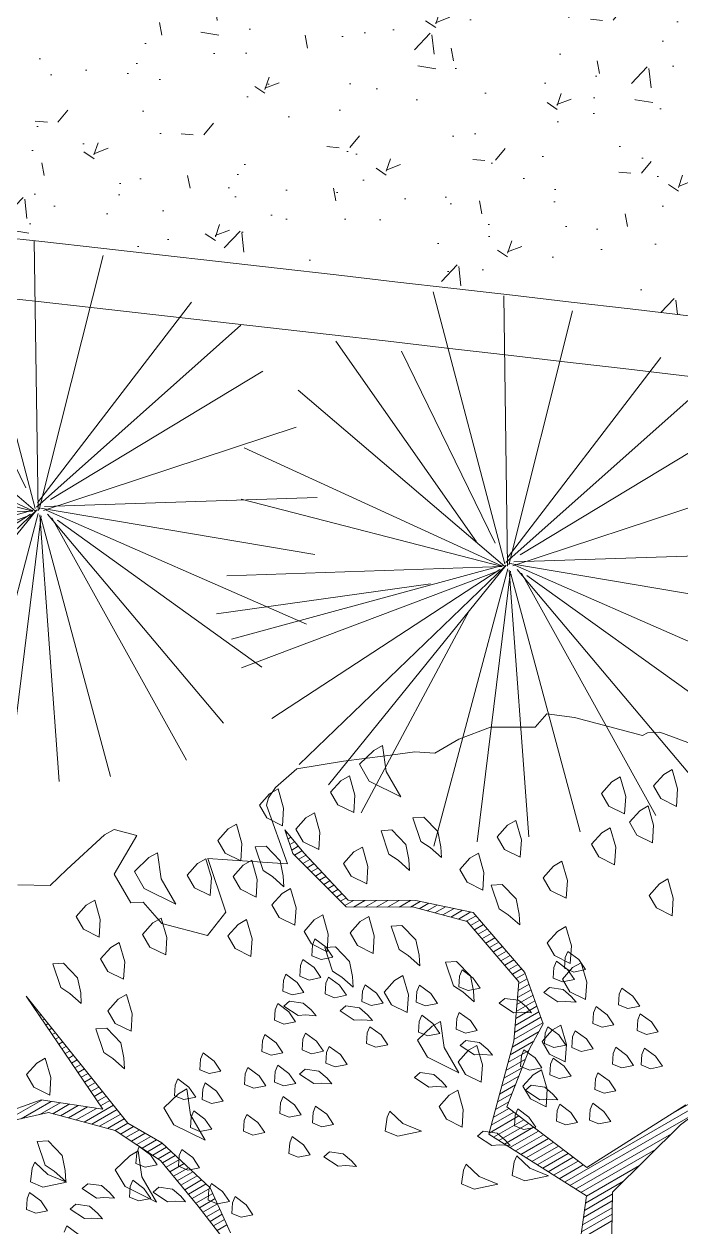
# Model space of a CAD drawing. Header units: metres. Extents: x 12093 to 20303, y 514 to 1412.
# Drawn here: x 19676.788 to 19678.429, y 705.857 to 708.863 of the extents above; entities that cross this region are included whole.
import ezdxf

# ---------------------------------------------------------------- set-up
doc = ezdxf.new("R2010")
doc.units = ezdxf.units.M
doc.layers.get('0').update_dxf_attribs({"lineweight": 13})
for name, color, linetype, lineweight in [('AMBI-GRASS', 104, 'Continuous', 20), ('ARBOLES', 52, 'Continuous', 13), ('grass', 64, 'Continuous', 13), ('MANZANAS-ORIGINALES', 147, 'Continuous', 9)]:
    doc.layers.add(name, color=color, linetype=linetype, lineweight=lineweight)
pattern_1 = [(50, (0, 0), (0.364369338, -0.031878171), [0.0381, -0.4191]), (355, (0, 0), (-0.070485652, 0.382113286), [0.03048, -0.33528]), (100.451, (0.03036, -0.00266), (0.2938850033, 0.3502333756), [0.03238, -0.35618]), (46.1842, (0, 0.1016), (0.542158082, -0.084084656), [0.05715, -0.62865]), (96.6356, (0.0452, 0.0946), (0.474808469, 0.494851112), [0.04857, -0.53427]), (351.184, (0, 0.1016), (0.474809212, 0.494850236), [0.04572, -0.50292]), (21, (0.0508, 0.0762), (0.3032297597, -0.204531037), [0.0381, -0.4191]), (326, (0.0508, 0.0762), (0.123604057, 0.368375932), [0.03048, -0.33528]), (71.4514, (0.07607, 0.05916), (0.4268329815, 0.1638457154), [0.03238, -0.35618]), (37.5, (0, 0), (0.0061772065, 0.16911007775), [0, -0.331216, 0, -0.34036, 0, -0.33655]), (7.5, (0, 0), (0.133639325, 0.2003611496), [0, -0.194056, 0, -0.323596, 0, -0.12827]), (327.5, (-0.11328, 0), (0.2711811903, -0.011457488), [0, -0.127, 0, -0.39624, 0, -0.52578]), (317.5, (-0.16408, 0), (0.2962583628, 0.050852982), [0, -0.1651, 0, -0.263144, 0, -0.37338])]

# ---------------------------------------------------------------- blocks, each defined once
blk = doc.blocks.new('ghgfghgh')
at = {"layer": 'ARBOLES', "lineweight": 20}
for p, q in [((20001.1866, 665.105), (20001.2163, 665.0689)), ((20001.1992, 665.0679), (20001.1866, 665.105)), ((20001.1885, 665.0994), (20001.1904, 665.1004)), ((20001.1915, 665.0906), (20001.1962, 665.0934)), ((20001.1944, 665.0819), (20001.202, 665.0863)), ((20001.1974, 665.0732), (20001.2078, 665.0792)), ((20001.2834, 664.9835), (20001.1992, 665.0679)), ((20001.2018, 665.0653), (20001.2136, 665.0722)), ((20001.2084, 665.0587), (20001.2197, 665.0652)), ((20001.2163, 665.0689), (20001.2862, 664.994)), ((20001.215, 665.0521), (20001.226, 665.0585)), ((20001.2216, 665.0454), (20001.2324, 665.0517)), ((20001.2282, 665.0388), (20001.2387, 665.0449)), ((20001.2348, 665.0322), (20001.245, 665.0381)), ((20001.2414, 665.0256), (20001.2513, 665.0314)), ((20001.248, 665.019), (20001.2576, 665.0246)), ((20001.2546, 665.0124), (20001.264, 665.0178)), ((20001.2612, 665.0058), (20001.2703, 665.011)), ((20001.2677, 664.9991), (20001.2766, 665.0043)), ((20001.2743, 664.9925), (20001.2829, 664.9975)), ((20001.2809, 664.9859), (20001.2949, 664.9939)), ((20001.2862, 664.994), (20001.3928, 664.9935)), ((20001.2947, 664.9834), (20001.3128, 664.9939)), ((20001.3126, 664.9834), (20001.3307, 664.9938)), ((20001.3306, 664.9833), (20001.3486, 664.9937)), ((20001.3485, 664.9832), (20001.3665, 664.9936)), ((20001.3664, 664.9831), (20001.3844, 664.9935)), ((20001.3843, 664.983), (20001.3999, 664.992)), ((20001.3928, 664.9935), (20001.4834, 664.9749)), ((20001.3984, 664.9808), (20001.4132, 664.9893)), ((20001.39, 664.983), (20001.2834, 664.9835)), ((20001.4739, 664.9605), (20001.39, 664.983)), ((20001.4108, 664.9775), (20001.4265, 664.9866)), ((20001.4231, 664.9742), (20001.4398, 664.9838)), ((20001.4354, 664.9709), (20001.4531, 664.9811)), ((20001.4478, 664.9675), (20001.4665, 664.9783)), ((20001.4601, 664.9642), (20001.4798, 664.9756)), ((20001.4724, 664.9609), (20001.4877, 664.9698)), ((20001.4834, 664.9749), (20001.5648, 664.88)), ((20001.5553, 664.8657), (20001.4739, 664.9605)), ((20001.4792, 664.9544), (20001.4937, 664.9628)), ((20001.4852, 664.9474), (20001.4997, 664.9558)), ((20001.4911, 664.9405), (20001.5057, 664.9489)), ((20001.4971, 664.9335), (20001.5117, 664.9419)), ((20001.5031, 664.9265), (20001.5176, 664.9349)), ((20001.5091, 664.9196), (20001.5236, 664.9279)), ((20001.5151, 664.9126), (20001.5296, 664.921)), ((20001.521, 664.9056), (20001.5356, 664.914)), ((20001.527, 664.8986), (20001.5416, 664.907)), ((20001.533, 664.8917), (20001.5475, 664.9001)), ((20001.539, 664.8847), (20001.5535, 664.8931)), ((20001.545, 664.8777), (20001.5595, 664.8861)), ((20001.5509, 664.8707), (20001.5651, 664.8789)), ((20001.5648, 664.88), (20001.5937, 664.7992)), ((20001.5471, 664.7723), (20001.5553, 664.8657)), ((20001.5541, 664.8517), (20001.5713, 664.8617)), ((20001.555, 664.8627), (20001.5682, 664.8703)), ((20000.7793, 664.8432), (20000.9392, 664.6429)), ((20000.9001, 664.6647), (20000.7793, 664.8432)), ((20000.7797, 664.8425), (20000.7798, 664.8425)), ((20001.5522, 664.8297), (20001.5775, 664.8444)), ((20001.5531, 664.8407), (20001.5744, 664.853)), ((20000.7848, 664.835), (20000.7855, 664.8354)), ((20000.7899, 664.8275), (20000.7912, 664.8283)), ((20000.795, 664.82), (20000.7969, 664.8211)), ((20001.5493, 664.7968), (20001.5868, 664.8185)), ((20001.5502, 664.8078), (20001.5837, 664.8271)), ((20001.5512, 664.8188), (20001.5806, 664.8357)), ((20000.8, 664.8125), (20000.8026, 664.814)), ((20000.8051, 664.805), (20000.8083, 664.8068)), ((20000.8102, 664.7975), (20000.814, 664.7997)), ((20001.5474, 664.7749), (20001.593, 664.8012)), ((20001.5483, 664.7858), (20001.5899, 664.8098)), ((20001.5937, 664.7992), (20001.572, 664.76)), ((20000.8152, 664.79), (20000.8197, 664.7926)), ((20000.8203, 664.7825), (20000.8254, 664.7854)), ((20001.5446, 664.7628), (20001.5871, 664.7874)), ((20000.8254, 664.775), (20000.8311, 664.7783)), ((20000.8305, 664.7675), (20000.8368, 664.7712)), ((20000.8355, 664.76), (20000.8425, 664.764)), ((20001.5078, 664.6255), (20001.5471, 664.7723)), ((20001.5413, 664.7505), (20001.5786, 664.7721)), ((20000.8406, 664.7525), (20000.8482, 664.7569)), ((20000.8457, 664.745), (20000.8539, 664.7498)), ((20000.8507, 664.7375), (20000.8596, 664.7426)), ((20001.5347, 664.7258), (20001.5656, 664.7437)), ((20001.572, 664.76), (20001.5362, 664.6685)), ((20001.538, 664.7382), (20001.5708, 664.7571)), ((20001.7987, 664.6593), (20001.9515, 664.7476)), ((20001.9577, 664.7522), (20001.8096, 664.6401)), ((20000.8558, 664.73), (20000.8653, 664.7355)), ((20000.8609, 664.7225), (20000.871, 664.7284)), ((20001.5314, 664.7135), (20001.5603, 664.7302)), ((20000.866, 664.7151), (20000.8767, 664.7212)), ((20000.871, 664.7076), (20000.8824, 664.7141)), ((20000.8761, 664.7001), (20000.8881, 664.707)), ((20001.5248, 664.6888), (20001.5498, 664.7033)), ((20001.5281, 664.7012), (20001.555, 664.7167)), ((20001.6271, 664.5499), (20001.8935, 664.7037)), ((20000.8812, 664.6926), (20000.8938, 664.6998)), ((20000.8863, 664.6851), (20000.8995, 664.6927)), ((20000.8913, 664.6776), (20000.9052, 664.6856)), ((20001.5215, 664.6765), (20001.5445, 664.6898)), ((20000.685, 664.638), (20000.8029, 664.6795)), ((20000.7415, 664.6432), (20000.804, 664.6793)), ((20000.771, 664.6498), (20000.8183, 664.6771)), ((20000.8005, 664.6564), (20000.8326, 664.6749)), ((20000.8029, 664.6795), (20000.9001, 664.6647)), ((20000.8209, 664.6578), (20000.8469, 664.6728)), ((20000.8333, 664.6545), (20000.8612, 664.6706)), ((20000.8456, 664.6512), (20000.8755, 664.6684)), ((20000.8579, 664.6479), (20000.8898, 664.6662)), ((20000.8703, 664.6446), (20000.9166, 664.6713)), ((20000.8964, 664.6701), (20000.9109, 664.6784)), ((20001.5149, 664.6518), (20001.5394, 664.666)), ((20001.5182, 664.6642), (20001.5393, 664.6764)), ((20001.5362, 664.6685), (20001.6623, 664.5728)), ((20001.6623, 664.5728), (20001.818, 664.6716)), ((20000.8144, 664.6595), (20000.6888, 664.6314)), ((20000.9193, 664.6314), (20000.8144, 664.6595)), ((20000.8826, 664.6413), (20000.9223, 664.6642)), ((20000.8949, 664.6379), (20000.928, 664.657)), ((20000.9073, 664.6346), (20000.9337, 664.6499)), ((20001.5083, 664.6272), (20001.555, 664.6542)), ((20001.5116, 664.6395), (20001.5472, 664.6601)), ((20001.5152, 664.6208), (20001.5628, 664.6483)), ((20001.6357, 664.5444), (20001.8355, 664.6597)), ((20000.9909, 664.5841), (20000.9193, 664.6314)), ((20000.9195, 664.6313), (20000.9394, 664.6428)), ((20000.9279, 664.6257), (20000.9484, 664.6376)), ((20000.9363, 664.6202), (20000.9574, 664.6323)), ((20000.9392, 664.6429), (20000.9927, 664.6118)), ((20001.5238, 664.6153), (20001.5706, 664.6423)), ((20001.5324, 664.6099), (20001.5784, 664.6364)), ((20001.541, 664.6044), (20001.5862, 664.6305)), ((20001.8096, 664.6401), (20001.7025, 664.534)), ((20000.9448, 664.6146), (20000.9664, 664.6271)), ((20000.9532, 664.609), (20000.9754, 664.6218)), ((20000.9616, 664.6035), (20000.9844, 664.6166)), ((20000.97, 664.5979), (20000.9932, 664.6113)), ((20000.9927, 664.6118), (20001.0692, 664.5407)), ((20001.6616, 664.5281), (20001.5078, 664.6255)), ((20001.5497, 664.599), (20001.594, 664.6246)), ((20001.5583, 664.5935), (20001.6018, 664.6187)), ((20001.5669, 664.588), (20001.6097, 664.6127)), ((20001.6444, 664.539), (20001.7956, 664.6263)), ((20000.9784, 664.5923), (20001.0001, 664.6048)), ((20000.9869, 664.5868), (20001.007, 664.5984)), ((20000.9939, 664.5804), (20001.0139, 664.592)), ((20001.5755, 664.5826), (20001.6175, 664.6068)), ((20001.5841, 664.5771), (20001.6253, 664.6009)), ((20001.5927, 664.5717), (20001.6331, 664.595)), ((20001.653, 664.5335), (20001.7704, 664.6013)), ((20001.0502, 664.512), (20000.9909, 664.5841)), ((20000.9997, 664.5734), (20001.0209, 664.5856)), ((20001.0056, 664.5663), (20001.0278, 664.5791)), ((20001.0114, 664.5592), (20001.0347, 664.5727)), ((20001.6013, 664.5662), (20001.6409, 664.5891)), ((20001.6099, 664.5608), (20001.6487, 664.5832)), ((20001.6185, 664.5553), (20001.6565, 664.5772)), ((20001.6615, 664.528), (20001.7452, 664.5764)), ((20001.0172, 664.5522), (20001.0416, 664.5663)), ((20001.023, 664.5451), (20001.0485, 664.5598)), ((20001.0288, 664.538), (20001.0555, 664.5534)), ((20001.0347, 664.531), (20001.0624, 664.547)), ((20001.0405, 664.5239), (20001.0692, 664.5405)), ((20001.0692, 664.5407), (20001.1009, 664.4703)), ((20001.66, 664.5167), (20001.7201, 664.5514)), ((20001.7025, 664.534), (20001.7002, 664.3997)), ((20001.0463, 664.5168), (20001.073, 664.5322)), ((20001.052, 664.5097), (20001.0767, 664.524)), ((20001.0576, 664.5025), (20001.0804, 664.5157)), ((20001.6496, 664.4414), (20001.6616, 664.5281)), ((20001.6568, 664.494), (20001.7022, 664.5203)), ((20001.6584, 664.5054), (20001.7024, 664.5308)), ((20001.1546, 664.3773), (20001.0502, 664.512)), ((20001.0632, 664.4953), (20001.0842, 664.5074)), ((20001.0688, 664.4881), (20001.0879, 664.4992)), ((20001.6537, 664.4714), (20001.7019, 664.4992)), ((20001.6553, 664.4827), (20001.7021, 664.5097)), ((20001.0743, 664.4809), (20001.0916, 664.4909)), ((20001.0799, 664.4737), (20001.0954, 664.4826)), ((20001.6521, 664.4601), (20001.7017, 664.4887))]:
    blk.add_line(p, q, dxfattribs=at)
at = {"layer": 'grass'}
for p, q in [((20001.581, 665.2669), (20001.5993, 665.2876)), ((20001.5993, 665.2876), (20001.6427, 665.2823)), ((20001.6427, 665.2823), (20001.75, 665.2535)), ((20001.4608, 665.2479), (20001.5105, 665.2666)), ((20001.5105, 665.2666), (20001.581, 665.2669)), ((20001.75, 665.2535), (20001.7576, 665.2579)), ((20001.7576, 665.2579), (20001.7771, 665.2591)), ((20001.7771, 665.2591), (20001.8411, 665.2355)), ((20001.3403, 665.238), (20001.327, 665.2303)), ((20001.3462, 665.1971), (20001.3403, 665.238)), ((20001.423, 665.2261), (20001.4608, 665.2479)), ((20001.2789, 665.2135), (20001.345, 665.2214)), ((20001.327, 665.2303), (20001.3043, 665.2083)), ((20001.345, 665.2214), (20001.3915, 665.2281)), ((20001.3915, 665.2281), (20001.423, 665.2261)), ((20001.1718, 665.1719), (20001.2053, 665.2013)), ((20001.2053, 665.2013), (20001.2789, 665.2135)), ((20001.3043, 665.2083), (20001.3196, 665.1817)), ((20001.3692, 665.1572), (20001.3462, 665.1971)), ((20001.7966, 665.2), (20001.7833, 665.1924)), ((20001.8053, 665.1696), (20001.7966, 665.2)), ((20001.2749, 665.1825), (20001.2587, 665.1643)), ((20001.2882, 665.1902), (20001.2749, 665.1825)), ((20001.2969, 665.1597), (20001.2882, 665.1902)), ((20001.3196, 665.1817), (20001.3692, 665.1572)), ((20001.7015, 665.1806), (20001.6854, 665.1624)), ((20001.7148, 665.1883), (20001.7015, 665.1806)), ((20001.7235, 665.1578), (20001.7148, 665.1883)), ((20001.7833, 665.1924), (20001.7672, 665.1742)), ((20001.1626, 665.162), (20001.1465, 665.1438)), ((20001.1611, 665.1556), (20001.1718, 665.1719)), ((20001.1759, 665.1697), (20001.1626, 665.162)), ((20001.1846, 665.1392), (20001.1759, 665.1697)), ((20001.2587, 665.1643), (20001.2703, 665.1444)), ((20001.2951, 665.1321), (20001.2969, 665.1597)), ((20001.6854, 665.1624), (20001.6969, 665.1425)), ((20001.7672, 665.1742), (20001.7787, 665.1543)), ((20001.8036, 665.142), (20001.8053, 665.1696)), ((20001.1465, 665.1438), (20001.158, 665.1239)), ((20001.1579, 665.1437), (20001.1611, 665.1556)), ((20001.1908, 665.0517), (20001.1579, 665.1437)), ((20001.1828, 665.1116), (20001.1846, 665.1392)), ((20001.2703, 665.1444), (20001.2951, 665.1321)), ((20001.6969, 665.1425), (20001.7217, 665.1302)), ((20001.7217, 665.1302), (20001.7235, 665.1578)), ((20001.7588, 665.1427), (20001.7455, 665.1351)), ((20001.7675, 665.1123), (20001.7588, 665.1427)), ((20001.7787, 665.1543), (20001.8036, 665.142)), ((20001.158, 665.1239), (20001.1828, 665.1116)), ((20001.2199, 665.1242), (20001.2038, 665.106)), ((20001.2332, 665.1318), (20001.2199, 665.1242)), ((20001.2419, 665.1014), (20001.2332, 665.1318)), ((20001.3884, 665.124), (20001.4056, 665.125)), ((20001.401, 665.0869), (20001.3884, 665.124)), ((20001.4056, 665.125), (20001.4276, 665.1022)), ((20001.7455, 665.1351), (20001.7294, 665.1169)), ((20000.9024, 665.097), (20000.9175, 665.1057)), ((20000.9175, 665.1057), (20000.9533, 665.0962)), ((20001.0971, 665.1065), (20001.081, 665.0883)), ((20001.1104, 665.1141), (20001.0971, 665.1065)), ((20001.1191, 665.0837), (20001.1104, 665.1141)), ((20001.2038, 665.106), (20001.2153, 665.086)), ((20001.2401, 665.0738), (20001.2419, 665.1014)), ((20001.3381, 665.1037), (20001.3552, 665.1048)), ((20001.3506, 665.0666), (20001.3381, 665.1037)), ((20001.3552, 665.1048), (20001.3772, 665.082)), ((20001.4276, 665.1022), (20001.4324, 665.0784)), ((20001.5371, 665.1122), (20001.5209, 665.0941)), ((20001.5503, 665.1199), (20001.5371, 665.1122)), ((20001.5591, 665.0895), (20001.5503, 665.1199)), ((20001.699, 665.1082), (20001.6857, 665.1005)), ((20001.7077, 665.0778), (20001.699, 665.1082)), ((20001.7294, 665.1169), (20001.7409, 665.0969)), ((20001.7657, 665.0847), (20001.7675, 665.1123)), ((20000.843, 665.0426), (20000.9024, 665.097)), ((20000.9533, 665.0962), (20000.9178, 665.0353)), ((20001.081, 665.0883), (20001.0925, 665.0684)), ((20001.1173, 665.0561), (20001.1191, 665.0837)), ((20001.2153, 665.086), (20001.2401, 665.0738)), ((20001.4153, 665.0774), (20001.401, 665.0869)), ((20001.5209, 665.0941), (20001.5325, 665.0741)), ((20001.5573, 665.0618), (20001.5591, 665.0895)), ((20001.6857, 665.1005), (20001.6696, 665.0823)), ((20001.6696, 665.0823), (20001.6811, 665.0624)), ((20001.7409, 665.0969), (20001.7657, 665.0847)), ((20000.9859, 665.0688), (20000.9726, 665.0612)), ((20000.9918, 665.0279), (20000.9859, 665.0688)), ((20001.0925, 665.0684), (20001.1173, 665.0561)), ((20001.1401, 665.0781), (20001.1572, 665.0791)), ((20001.1526, 665.041), (20001.1401, 665.0781)), ((20001.1572, 665.0791), (20001.1792, 665.0564)), ((20001.2954, 665.0702), (20001.2792, 665.052)), ((20001.3087, 665.0779), (20001.2954, 665.0702)), ((20001.3174, 665.0475), (20001.3087, 665.0779)), ((20001.3649, 665.0572), (20001.3506, 665.0666)), ((20001.3772, 665.082), (20001.3821, 665.0582)), ((20001.4335, 665.0613), (20001.4153, 665.0774)), ((20001.4324, 665.0784), (20001.4335, 665.0613)), ((20001.4915, 665.0682), (20001.4782, 665.0605)), ((20001.5002, 665.0378), (20001.4915, 665.0682)), ((20001.5325, 665.0741), (20001.5573, 665.0618)), ((20001.7059, 665.0501), (20001.7077, 665.0778)), ((20000.9726, 665.0612), (20000.9498, 665.0392)), ((20001.0488, 665.052), (20001.0327, 665.0338)), ((20001.0621, 665.0596), (20001.0488, 665.052)), ((20001.0708, 665.0292), (20001.0621, 665.0596)), ((20001.0651, 665.0598), (20001.0965, 665.0578)), ((20001.0936, 664.9754), (20001.0651, 665.0598)), ((20001.0965, 665.0578), (20001.1908, 665.0517)), ((20001.1212, 665.0494), (20001.1051, 665.0313)), ((20001.1345, 665.0571), (20001.1212, 665.0494)), ((20001.1432, 665.0267), (20001.1345, 665.0571)), ((20001.1792, 665.0564), (20001.1841, 665.0326)), ((20001.2792, 665.052), (20001.2908, 665.0321)), ((20001.3156, 665.0198), (20001.3174, 665.0475)), ((20001.3831, 665.0411), (20001.3649, 665.0572)), ((20001.3821, 665.0582), (20001.3831, 665.0411)), ((20001.4782, 665.0605), (20001.4621, 665.0424)), ((20001.6097, 665.0478), (20001.5936, 665.0296)), ((20001.623, 665.0555), (20001.6097, 665.0478)), ((20001.6317, 665.025), (20001.623, 665.0555)), ((20001.6811, 665.0624), (20001.7059, 665.0501)), ((20000.8171, 665.0175), (20000.843, 665.0426)), ((20000.9178, 665.0353), (20000.944, 664.9899)), ((20000.9178, 665.0353), (20000.9178, 665.0353)), ((20000.9498, 665.0392), (20000.9652, 665.0126)), ((20001.0148, 664.988), (20000.9918, 665.0279)), ((20001.0327, 665.0338), (20001.0442, 665.0139)), ((20001.069, 665.0016), (20001.0708, 665.0292)), ((20001.1051, 665.0313), (20001.1166, 665.0113)), ((20001.1414, 664.9991), (20001.1432, 665.0267)), ((20001.167, 665.0315), (20001.1526, 665.041)), ((20001.1851, 665.0154), (20001.167, 665.0315)), ((20001.1841, 665.0326), (20001.1851, 665.0154)), ((20001.2908, 665.0321), (20001.3156, 665.0198)), ((20001.4621, 665.0424), (20001.4736, 665.0224)), ((20001.4985, 665.0102), (20001.5002, 665.0378)), ((20001.5936, 665.0296), (20001.6051, 665.0097)), ((20001.7898, 665.0276), (20001.7765, 665.02)), ((20001.7985, 664.9972), (20001.7898, 665.0276)), ((20000.7662, 665.0184), (20000.8171, 665.0175)), ((20000.9652, 665.0126), (20001.0148, 664.988)), ((20001.0442, 665.0139), (20001.069, 665.0016)), ((20001.1166, 665.0113), (20001.1414, 664.9991)), ((20001.1956, 665.0126), (20001.1823, 665.0049)), ((20001.2043, 664.9822), (20001.1956, 665.0126)), ((20001.4736, 665.0224), (20001.4985, 665.0102)), ((20001.5118, 665.0178), (20001.5289, 665.0189)), ((20001.5243, 664.9808), (20001.5118, 665.0178)), ((20001.5289, 665.0189), (20001.5509, 664.9961)), ((20001.6051, 665.0097), (20001.6299, 664.9974)), ((20001.6299, 664.9974), (20001.6317, 665.025)), ((20001.7765, 665.02), (20001.7604, 665.0018)), ((20000.8872, 664.9941), (20000.8739, 664.9864)), ((20000.8959, 664.9637), (20000.8872, 664.9941)), ((20000.944, 664.9899), (20000.9635, 664.9911)), ((20000.9635, 664.9911), (20000.9929, 664.9576)), ((20001.1823, 665.0049), (20001.1662, 664.9868)), ((20001.5509, 664.9961), (20001.5558, 664.9723)), ((20001.7604, 665.0018), (20001.7719, 664.9819)), ((20001.7967, 664.9696), (20001.7985, 664.9972)), ((20000.8739, 664.9864), (20000.8578, 664.9683)), ((20001.0645, 664.9385), (20001.0936, 664.9754)), ((20001.1662, 664.9868), (20001.1777, 664.9668)), ((20001.2025, 664.9546), (20001.2043, 664.9822)), ((20001.2463, 664.971), (20001.233, 664.9633)), ((20001.255, 664.9405), (20001.2463, 664.971)), ((20001.5386, 664.9713), (20001.5243, 664.9808)), ((20001.5568, 664.9552), (20001.5386, 664.9713)), ((20001.5558, 664.9723), (20001.5568, 664.9552)), ((20001.7719, 664.9819), (20001.7967, 664.9696)), ((20000.8578, 664.9683), (20000.8693, 664.9483)), ((20000.8941, 664.9361), (20000.8959, 664.9637)), ((20000.9787, 664.9583), (20000.9626, 664.9402)), ((20000.992, 664.966), (20000.9787, 664.9583)), ((20001.0007, 664.9356), (20000.992, 664.966)), ((20000.9929, 664.9576), (20001.0645, 664.9385)), ((20001.113, 664.9561), (20001.0969, 664.9379)), ((20001.1263, 664.9638), (20001.113, 664.9561)), ((20001.135, 664.9333), (20001.1263, 664.9638)), ((20001.1777, 664.9668), (20001.2025, 664.9546)), ((20001.233, 664.9633), (20001.2169, 664.9451)), ((20001.3054, 664.9607), (20001.2893, 664.9426)), ((20001.3187, 664.9684), (20001.3054, 664.9607)), ((20001.3274, 664.938), (20001.3187, 664.9684)), ((20001.354, 664.9533), (20001.3711, 664.9544)), ((20001.3665, 664.9163), (20001.354, 664.9533)), ((20001.3711, 664.9544), (20001.3931, 664.9316)), ((20001.6292, 664.9527), (20001.6159, 664.945)), ((20001.6379, 664.9222), (20001.6292, 664.9527)), ((20000.8693, 664.9483), (20000.8941, 664.9361)), ((20000.9626, 664.9402), (20000.9741, 664.9202)), ((20000.999, 664.908), (20001.0007, 664.9356)), ((20001.0969, 664.9379), (20001.1084, 664.918)), ((20001.1332, 664.9057), (20001.135, 664.9333)), ((20001.2169, 664.9451), (20001.2284, 664.9252)), ((20001.234, 664.9332), (20001.23, 664.9234)), ((20001.2516, 664.9203), (20001.234, 664.9332)), ((20001.2532, 664.9129), (20001.255, 664.9405)), ((20001.2893, 664.9426), (20001.3008, 664.9226)), ((20001.3256, 664.9104), (20001.3274, 664.938)), ((20001.3931, 664.9316), (20001.398, 664.9078)), ((20001.6159, 664.945), (20001.5998, 664.9268)), ((20000.9123, 664.9199), (20000.8961, 664.9018)), ((20000.9255, 664.9276), (20000.9123, 664.9199)), ((20000.9343, 664.8972), (20000.9255, 664.9276)), ((20000.9741, 664.9202), (20000.999, 664.908)), ((20001.1084, 664.918), (20001.1332, 664.9057)), ((20001.2284, 664.9252), (20001.2532, 664.9129)), ((20001.23, 664.9234), (20001.2289, 664.9067)), ((20001.2494, 664.9195), (20001.2665, 664.9206)), ((20001.2619, 664.8825), (20001.2494, 664.9195)), ((20001.2623, 664.9045), (20001.2516, 664.9203)), ((20001.2665, 664.9206), (20001.2885, 664.8978)), ((20001.3008, 664.9226), (20001.3256, 664.9104)), ((20001.3808, 664.9068), (20001.3665, 664.9163)), ((20001.5998, 664.9268), (20001.6113, 664.9069)), ((20001.6321, 664.9135), (20001.6281, 664.9037)), ((20001.6497, 664.9006), (20001.6321, 664.9135)), ((20001.6361, 664.8946), (20001.6379, 664.9222)), ((20000.8209, 664.8938), (20000.8381, 664.8949)), ((20000.8335, 664.8567), (20000.8209, 664.8938)), ((20000.8381, 664.8949), (20000.8601, 664.8721)), ((20000.8961, 664.9018), (20000.9077, 664.8818)), ((20000.9325, 664.8696), (20000.9343, 664.8972)), ((20001.2151, 664.9009), (20001.2111, 664.8911)), ((20001.2327, 664.888), (20001.2151, 664.9009)), ((20001.2289, 664.9067), (20001.2436, 664.9007)), ((20001.2436, 664.9007), (20001.2623, 664.9045)), ((20001.2885, 664.8978), (20001.2934, 664.874)), ((20001.399, 664.8907), (20001.3808, 664.9068)), ((20001.398, 664.9078), (20001.399, 664.8907)), ((20001.4399, 664.8966), (20001.4571, 664.8976)), ((20001.4525, 664.8595), (20001.4399, 664.8966)), ((20001.4571, 664.8976), (20001.4791, 664.8748)), ((20001.6143, 664.8979), (20001.6103, 664.8881)), ((20001.6113, 664.9069), (20001.6361, 664.8946)), ((20001.6319, 664.885), (20001.6143, 664.8979)), ((20001.6281, 664.9037), (20001.627, 664.887)), ((20001.6532, 664.8956), (20001.6399, 664.8879)), ((20001.6604, 664.8848), (20001.6497, 664.9006)), ((20001.662, 664.8652), (20001.6532, 664.8956)), ((20000.9077, 664.8818), (20000.9325, 664.8696)), ((20001.1884, 664.8775), (20001.1844, 664.8677)), ((20001.206, 664.8646), (20001.1884, 664.8775)), ((20001.2111, 664.8911), (20001.21, 664.8744)), ((20001.21, 664.8744), (20001.2247, 664.8684)), ((20001.2434, 664.8722), (20001.2327, 664.888)), ((20001.2762, 664.873), (20001.2619, 664.8825)), ((20001.2934, 664.874), (20001.2944, 664.8569)), ((20001.3724, 664.8753), (20001.3591, 664.8677)), ((20001.3811, 664.8449), (20001.3724, 664.8753)), ((20001.4617, 664.8745), (20001.4606, 664.8577)), ((20001.4657, 664.8843), (20001.4617, 664.8745)), ((20001.4833, 664.8713), (20001.4657, 664.8843)), ((20001.4791, 664.8748), (20001.4839, 664.8511)), ((20001.6103, 664.8881), (20001.6092, 664.8714)), ((20001.6399, 664.8879), (20001.6238, 664.8698)), ((20001.627, 664.887), (20001.6417, 664.881)), ((20001.6426, 664.8692), (20001.6319, 664.885)), ((20001.6417, 664.881), (20001.6604, 664.8848)), ((20000.8478, 664.8473), (20000.8335, 664.8567)), ((20000.8601, 664.8721), (20000.865, 664.8483)), ((20001.1844, 664.8677), (20001.1833, 664.851)), ((20001.2167, 664.8488), (20001.206, 664.8646)), ((20001.2247, 664.8684), (20001.2434, 664.8722)), ((20001.2512, 664.8633), (20001.2501, 664.8466)), ((20001.2552, 664.8731), (20001.2512, 664.8633)), ((20001.2728, 664.8601), (20001.2552, 664.8731)), ((20001.2835, 664.8443), (20001.2728, 664.8601)), ((20001.2944, 664.8569), (20001.2762, 664.873)), ((20001.3131, 664.8608), (20001.3091, 664.851)), ((20001.3307, 664.8479), (20001.3131, 664.8608)), ((20001.3591, 664.8677), (20001.343, 664.8495)), ((20001.3987, 664.8602), (20001.3947, 664.8504)), ((20001.4163, 664.8473), (20001.3987, 664.8602)), ((20001.4668, 664.85), (20001.4525, 664.8595)), ((20001.4606, 664.8577), (20001.4753, 664.8517)), ((20001.4753, 664.8517), (20001.494, 664.8555)), ((20001.494, 664.8555), (20001.4833, 664.8713)), ((20001.5943, 664.8489), (20001.6032, 664.8567)), ((20001.6032, 664.8567), (20001.6248, 664.8536)), ((20001.6092, 664.8714), (20001.6239, 664.8654)), ((20001.6238, 664.8698), (20001.6354, 664.8498)), ((20001.6239, 664.8654), (20001.6426, 664.8692)), ((20001.6602, 664.8376), (20001.662, 664.8652)), ((20001.7172, 664.8558), (20001.7132, 664.846)), ((20001.7348, 664.8429), (20001.7172, 664.8558)), ((20000.866, 664.8312), (20000.8478, 664.8473)), ((20000.865, 664.8483), (20000.866, 664.8312)), ((20000.924, 664.8381), (20000.9079, 664.8199)), ((20000.9373, 664.8458), (20000.924, 664.8381)), ((20000.946, 664.8153), (20000.9373, 664.8458)), ((20001.1833, 664.851), (20001.198, 664.845)), ((20001.198, 664.845), (20001.2167, 664.8488)), ((20001.2501, 664.8466), (20001.2648, 664.8405)), ((20001.2648, 664.8405), (20001.2835, 664.8443)), ((20001.3091, 664.851), (20001.308, 664.8343)), ((20001.3414, 664.8321), (20001.3307, 664.8479)), ((20001.343, 664.8495), (20001.3545, 664.8295)), ((20001.3793, 664.8173), (20001.3811, 664.8449)), ((20001.3947, 664.8504), (20001.3936, 664.8337)), ((20001.427, 664.8315), (20001.4163, 664.8473)), ((20001.485, 664.8339), (20001.4668, 664.85)), ((20001.4839, 664.8511), (20001.485, 664.8339)), ((20001.5243, 664.8317), (20001.5332, 664.8395)), ((20001.5332, 664.8395), (20001.5548, 664.8364)), ((20001.5548, 664.8364), (20001.5675, 664.8255)), ((20001.6168, 664.834), (20001.5943, 664.8489)), ((20001.6248, 664.8536), (20001.6375, 664.8426)), ((20001.6354, 664.8498), (20001.6602, 664.8376)), ((20001.6375, 664.8426), (20001.6453, 664.8337)), ((20001.7132, 664.846), (20001.7121, 664.8293)), ((20001.7455, 664.8271), (20001.7348, 664.8429)), ((20000.9079, 664.8199), (20000.9195, 664.8)), ((20001.1712, 664.8216), (20001.1701, 664.8049)), ((20001.1753, 664.8314), (20001.1712, 664.8216)), ((20001.1929, 664.8185), (20001.1753, 664.8314)), ((20001.1851, 664.8274), (20001.194, 664.8352)), ((20001.2076, 664.8125), (20001.1851, 664.8274)), ((20001.2035, 664.8027), (20001.1929, 664.8185)), ((20001.194, 664.8352), (20001.2156, 664.8321)), ((20001.2156, 664.8321), (20001.2283, 664.8212)), ((20001.2283, 664.8212), (20001.2361, 664.8122)), ((20001.2735, 664.8198), (20001.2824, 664.8276)), ((20001.296, 664.8049), (20001.2735, 664.8198)), ((20001.2824, 664.8276), (20001.304, 664.8245)), ((20001.304, 664.8245), (20001.3167, 664.8136)), ((20001.308, 664.8343), (20001.3227, 664.8283)), ((20001.3227, 664.8283), (20001.3414, 664.8321)), ((20001.3545, 664.8295), (20001.3793, 664.8173)), ((20001.3936, 664.8337), (20001.4083, 664.8277)), ((20001.4083, 664.8277), (20001.427, 664.8315)), ((20001.4613, 664.8174), (20001.4573, 664.8076)), ((20001.4789, 664.8045), (20001.4613, 664.8174)), ((20001.5468, 664.8168), (20001.5243, 664.8317)), ((20001.5586, 664.8177), (20001.5468, 664.8168)), ((20001.5753, 664.8166), (20001.5586, 664.8177)), ((20001.5675, 664.8255), (20001.5753, 664.8166)), ((20001.6286, 664.8348), (20001.6168, 664.834)), ((20001.6453, 664.8337), (20001.6286, 664.8348)), ((20001.6767, 664.8266), (20001.6727, 664.8168)), ((20001.6943, 664.8137), (20001.6767, 664.8266)), ((20001.7121, 664.8293), (20001.7268, 664.8233)), ((20001.7268, 664.8233), (20001.7455, 664.8271)), ((20000.9195, 664.8), (20000.9443, 664.7877)), ((20000.9443, 664.7877), (20000.946, 664.8153)), ((20001.1701, 664.8049), (20001.1848, 664.7989)), ((20001.1848, 664.7989), (20001.2035, 664.8027)), ((20001.2194, 664.8134), (20001.2076, 664.8125)), ((20001.2361, 664.8122), (20001.2194, 664.8134)), ((20001.3078, 664.8058), (20001.296, 664.8049)), ((20001.3245, 664.8047), (20001.3078, 664.8058)), ((20001.3167, 664.8136), (20001.3245, 664.8047)), ((20001.3982, 664.8032), (20001.3971, 664.7864)), ((20001.4022, 664.813), (20001.3982, 664.8032)), ((20001.4198, 664.8), (20001.4022, 664.813)), ((20001.4318, 664.8032), (20001.4185, 664.7955)), ((20001.4305, 664.7842), (20001.4198, 664.8)), ((20001.4377, 664.7623), (20001.4318, 664.8032)), ((20001.4573, 664.8076), (20001.4562, 664.7909)), ((20001.4896, 664.7887), (20001.4789, 664.8045)), ((20001.6727, 664.8168), (20001.6716, 664.8001)), ((20001.6716, 664.8001), (20001.6863, 664.7941)), ((20001.705, 664.7979), (20001.6943, 664.8137)), ((20001.7424, 664.8055), (20001.7413, 664.7888)), ((20001.7464, 664.8153), (20001.7424, 664.8055)), ((20001.764, 664.8024), (20001.7464, 664.8153)), ((20001.7747, 664.7865), (20001.764, 664.8024)), ((20000.889, 664.7913), (20000.9062, 664.7923)), ((20000.9016, 664.7542), (20000.889, 664.7913)), ((20000.9062, 664.7923), (20000.9282, 664.7696)), ((20001.1552, 664.7824), (20001.1512, 664.7726)), ((20001.1728, 664.7695), (20001.1552, 664.7824)), ((20001.2191, 664.7848), (20001.2151, 664.775)), ((20001.2367, 664.7719), (20001.2191, 664.7848)), ((20001.3165, 664.7851), (20001.3154, 664.7684)), ((20001.3205, 664.7949), (20001.3165, 664.7851)), ((20001.3381, 664.782), (20001.3205, 664.7949)), ((20001.3488, 664.7662), (20001.3381, 664.782)), ((20001.4185, 664.7955), (20001.3957, 664.7735)), ((20001.3971, 664.7864), (20001.4118, 664.7804)), ((20001.4118, 664.7804), (20001.4305, 664.7842)), ((20001.4562, 664.7909), (20001.4709, 664.7849)), ((20001.4709, 664.7849), (20001.4896, 664.7887)), ((20001.608, 664.7897), (20001.5919, 664.7715)), ((20001.5967, 664.7849), (20001.5956, 664.7682)), ((20001.6007, 664.7947), (20001.5967, 664.7849)), ((20001.6183, 664.7818), (20001.6007, 664.7947)), ((20001.6213, 664.7974), (20001.608, 664.7897)), ((20001.629, 664.766), (20001.6183, 664.7818)), ((20001.63, 664.767), (20001.6213, 664.7974)), ((20001.6439, 664.7885), (20001.6399, 664.7787)), ((20001.6615, 664.7756), (20001.6439, 664.7885)), ((20001.6863, 664.7941), (20001.705, 664.7979)), ((20001.7413, 664.7888), (20001.756, 664.7828)), ((20001.756, 664.7828), (20001.7747, 664.7865)), ((20000.9282, 664.7696), (20000.933, 664.7458)), ((20001.1512, 664.7726), (20001.1501, 664.7559)), ((20001.1835, 664.7536), (20001.1728, 664.7695)), ((20001.2151, 664.775), (20001.214, 664.7583)), ((20001.2474, 664.7561), (20001.2367, 664.7719)), ((20001.2564, 664.7639), (20001.2523, 664.7541)), ((20001.274, 664.751), (20001.2564, 664.7639)), ((20001.3154, 664.7684), (20001.3301, 664.7624)), ((20001.3301, 664.7624), (20001.3488, 664.7662)), ((20001.3957, 664.7735), (20001.4111, 664.7469)), ((20001.4607, 664.7224), (20001.4377, 664.7623)), ((20001.4628, 664.7653), (20001.4718, 664.7731)), ((20001.4854, 664.7504), (20001.4628, 664.7653)), ((20001.4718, 664.7731), (20001.4934, 664.77)), ((20001.4891, 664.7654), (20001.4758, 664.7577)), ((20001.4978, 664.7349), (20001.4891, 664.7654)), ((20001.4934, 664.77), (20001.5061, 664.7591)), ((20001.5919, 664.7715), (20001.6034, 664.7516)), ((20001.5956, 664.7682), (20001.6103, 664.7622)), ((20001.6103, 664.7622), (20001.629, 664.766)), ((20001.6282, 664.7393), (20001.63, 664.767)), ((20001.6399, 664.7787), (20001.6388, 664.762)), ((20001.6388, 664.762), (20001.6535, 664.756)), ((20001.6722, 664.7598), (20001.6615, 664.7756)), ((20001.7077, 664.7625), (20001.7037, 664.7527)), ((20001.7253, 664.7496), (20001.7077, 664.7625)), ((20001.7529, 664.7611), (20001.7489, 664.7513)), ((20001.7705, 664.7482), (20001.7529, 664.7611)), ((20000.8092, 664.7452), (20000.7959, 664.7375)), ((20000.8179, 664.7148), (20000.8092, 664.7452)), ((20000.9159, 664.7447), (20000.9016, 664.7542)), ((20000.9341, 664.7286), (20000.9159, 664.7447)), ((20000.933, 664.7458), (20000.9341, 664.7286)), ((20001.0537, 664.7438), (20001.0525, 664.7271)), ((20001.0577, 664.7536), (20001.0537, 664.7438)), ((20001.0753, 664.7407), (20001.0577, 664.7536)), ((20001.1501, 664.7559), (20001.1648, 664.7499)), ((20001.1648, 664.7499), (20001.1835, 664.7536)), ((20001.214, 664.7583), (20001.2287, 664.7523)), ((20001.2287, 664.7523), (20001.2474, 664.7561)), ((20001.2523, 664.7541), (20001.2512, 664.7374)), ((20001.2847, 664.7352), (20001.274, 664.751)), ((20001.4111, 664.7469), (20001.4607, 664.7224)), ((20001.4758, 664.7577), (20001.4597, 664.7395)), ((20001.4972, 664.7513), (20001.4854, 664.7504)), ((20001.5139, 664.7502), (20001.4972, 664.7513)), ((20001.5061, 664.7591), (20001.5139, 664.7502)), ((20001.5591, 664.7488), (20001.558, 664.7321)), ((20001.5631, 664.7586), (20001.5591, 664.7488)), ((20001.5807, 664.7457), (20001.5631, 664.7586)), ((20001.5914, 664.7299), (20001.5807, 664.7457)), ((20001.6034, 664.7516), (20001.6282, 664.7393)), ((20001.6092, 664.7455), (20001.6052, 664.7357)), ((20001.6268, 664.7326), (20001.6092, 664.7455)), ((20001.6535, 664.756), (20001.6722, 664.7598)), ((20001.7037, 664.7527), (20001.7025, 664.736)), ((20001.736, 664.7337), (20001.7253, 664.7496)), ((20001.7489, 664.7513), (20001.7478, 664.7346)), ((20001.7812, 664.7324), (20001.7705, 664.7482)), ((20000.7959, 664.7375), (20000.7798, 664.7194)), ((20001.0525, 664.7271), (20001.0672, 664.7211)), ((20001.0672, 664.7211), (20001.086, 664.7249)), ((20001.086, 664.7249), (20001.0753, 664.7407)), ((20001.1283, 664.7305), (20001.1243, 664.7207)), ((20001.1459, 664.7176), (20001.1283, 664.7305)), ((20001.1715, 664.7242), (20001.1704, 664.7075)), ((20001.1755, 664.734), (20001.1715, 664.7242)), ((20001.1931, 664.7211), (20001.1755, 664.734)), ((20001.2098, 664.72), (20001.2187, 664.7278)), ((20001.2187, 664.7278), (20001.2403, 664.7247)), ((20001.2403, 664.7247), (20001.253, 664.7138)), ((20001.2512, 664.7374), (20001.2659, 664.7314)), ((20001.2659, 664.7314), (20001.2847, 664.7352)), ((20001.3907, 664.7147), (20001.3996, 664.7225)), ((20001.3996, 664.7225), (20001.4212, 664.7194)), ((20001.4597, 664.7395), (20001.4712, 664.7196)), ((20001.496, 664.7073), (20001.4978, 664.7349)), ((20001.558, 664.7321), (20001.5727, 664.7261)), ((20001.5727, 664.7261), (20001.5914, 664.7299)), ((20001.5911, 664.7268), (20001.5778, 664.7191)), ((20001.5999, 664.6964), (20001.5911, 664.7268)), ((20001.6052, 664.7357), (20001.6041, 664.719)), ((20001.6375, 664.7168), (20001.6268, 664.7326)), ((20001.6798, 664.7224), (20001.6758, 664.7126)), ((20001.6974, 664.7095), (20001.6798, 664.7224)), ((20001.7025, 664.736), (20001.7172, 664.73)), ((20001.7172, 664.73), (20001.736, 664.7337)), ((20001.7478, 664.7346), (20001.7625, 664.7286)), ((20001.7625, 664.7286), (20001.7812, 664.7324)), ((20000.7798, 664.7194), (20000.7913, 664.6994)), ((20000.8162, 664.6872), (20000.8179, 664.7148)), ((20001.018, 664.7126), (20001.014, 664.7028)), ((20001.0356, 664.6997), (20001.018, 664.7126)), ((20001.0612, 664.7064), (20001.0572, 664.6966)), ((20001.0788, 664.6935), (20001.0612, 664.7064)), ((20001.1243, 664.7207), (20001.1232, 664.704)), ((20001.1232, 664.704), (20001.1379, 664.6979)), ((20001.1566, 664.7017), (20001.1459, 664.7176)), ((20001.1704, 664.7075), (20001.1851, 664.7015)), ((20001.1851, 664.7015), (20001.2038, 664.7053)), ((20001.2038, 664.7053), (20001.1931, 664.7211)), ((20001.2323, 664.7051), (20001.2098, 664.72)), ((20001.2441, 664.706), (20001.2323, 664.7051)), ((20001.2608, 664.7049), (20001.2441, 664.706)), ((20001.253, 664.7138), (20001.2608, 664.7049)), ((20001.4132, 664.6998), (20001.3907, 664.7147)), ((20001.4212, 664.7194), (20001.4339, 664.7085)), ((20001.4339, 664.7085), (20001.4417, 664.6996)), ((20001.4712, 664.7196), (20001.496, 664.7073)), ((20001.5778, 664.7191), (20001.5617, 664.7009)), ((20001.6041, 664.719), (20001.6188, 664.713)), ((20001.6188, 664.713), (20001.6375, 664.7168)), ((20001.6758, 664.7126), (20001.6747, 664.6959)), ((20001.7081, 664.6936), (20001.6974, 664.7095)), ((20000.7913, 664.6994), (20000.8162, 664.6872)), ((20001.019, 664.689), (20000.9962, 664.667)), ((20001.014, 664.7028), (20001.0129, 664.6861)), ((20001.0129, 664.6861), (20001.0276, 664.6801)), ((20001.0323, 664.6967), (20001.019, 664.689)), ((20001.0382, 664.6558), (20001.0323, 664.6967)), ((20001.0463, 664.6839), (20001.0356, 664.6997)), ((20001.0572, 664.6966), (20001.0561, 664.6799)), ((20001.0895, 664.6777), (20001.0788, 664.6935)), ((20001.1379, 664.6979), (20001.1566, 664.7017)), ((20001.184, 664.6848), (20001.18, 664.675)), ((20001.2016, 664.6719), (20001.184, 664.6848)), ((20001.425, 664.7007), (20001.4132, 664.6998)), ((20001.4417, 664.6996), (20001.425, 664.7007)), ((20001.4456, 664.6871), (20001.4295, 664.6689)), ((20001.4589, 664.6948), (20001.4456, 664.6871)), ((20001.4676, 664.6643), (20001.4589, 664.6948)), ((20001.5617, 664.7009), (20001.5733, 664.681)), ((20001.5656, 664.6947), (20001.5745, 664.7025)), ((20001.5881, 664.6798), (20001.5656, 664.6947)), ((20001.5745, 664.7025), (20001.5961, 664.6994)), ((20001.5961, 664.6994), (20001.6088, 664.6885)), ((20001.5981, 664.6687), (20001.5999, 664.6964)), ((20001.6088, 664.6885), (20001.6166, 664.6796)), ((20001.6747, 664.6959), (20001.6894, 664.6899)), ((20001.6894, 664.6899), (20001.7081, 664.6936)), ((20000.9962, 664.667), (20001.0116, 664.6404)), ((20001.0276, 664.6801), (20001.0463, 664.6839)), ((20001.0561, 664.6799), (20001.0708, 664.6739)), ((20001.0708, 664.6739), (20001.0895, 664.6777)), ((20001.18, 664.675), (20001.1789, 664.6583)), ((20001.2123, 664.6561), (20001.2016, 664.6719)), ((20001.235, 664.6697), (20001.231, 664.6599)), ((20001.2526, 664.6568), (20001.235, 664.6697)), ((20001.4295, 664.6689), (20001.441, 664.649)), ((20001.5535, 664.6653), (20001.5495, 664.6555)), ((20001.5711, 664.6524), (20001.5535, 664.6653)), ((20001.5733, 664.681), (20001.5981, 664.6687)), ((20001.5999, 664.6807), (20001.5881, 664.6798)), ((20001.6166, 664.6796), (20001.5999, 664.6807)), ((20001.6195, 664.6727), (20001.6155, 664.6629)), ((20001.6371, 664.6598), (20001.6195, 664.6727)), ((20001.6716, 664.6743), (20001.6676, 664.6645)), ((20001.6892, 664.6613), (20001.6716, 664.6743)), ((20001.0392, 664.6525), (20001.0381, 664.6358)), ((20001.0612, 664.6159), (20001.0382, 664.6558)), ((20001.0432, 664.6623), (20001.0392, 664.6525)), ((20001.0608, 664.6494), (20001.0432, 664.6623)), ((20001.0715, 664.6336), (20001.0608, 664.6494)), ((20001.1227, 664.6469), (20001.1216, 664.6302)), ((20001.1267, 664.6567), (20001.1227, 664.6469)), ((20001.1443, 664.6438), (20001.1267, 664.6567)), ((20001.1789, 664.6583), (20001.1936, 664.6523)), ((20001.1936, 664.6523), (20001.2123, 664.6561)), ((20001.231, 664.6599), (20001.2299, 664.6432)), ((20001.2633, 664.641), (20001.2526, 664.6568)), ((20001.3479, 664.6521), (20001.3448, 664.6305)), ((20001.3519, 664.6619), (20001.3479, 664.6521)), ((20001.3724, 664.6421), (20001.3519, 664.6619)), ((20001.441, 664.649), (20001.4658, 664.6367)), ((20001.4658, 664.6367), (20001.4676, 664.6643)), ((20001.5495, 664.6555), (20001.5484, 664.6388)), ((20001.5818, 664.6366), (20001.5711, 664.6524)), ((20001.6155, 664.6629), (20001.6144, 664.6462)), ((20001.6478, 664.644), (20001.6371, 664.6598)), ((20001.6676, 664.6645), (20001.6665, 664.6477)), ((20001.6665, 664.6477), (20001.6812, 664.6417)), ((20001.6999, 664.6455), (20001.6892, 664.6613)), ((20001.0116, 664.6404), (20001.0612, 664.6159)), ((20001.0381, 664.6358), (20001.0528, 664.6298)), ((20001.0528, 664.6298), (20001.0715, 664.6336)), ((20001.1216, 664.6302), (20001.1363, 664.6242)), ((20001.1363, 664.6242), (20001.155, 664.628)), ((20001.155, 664.628), (20001.1443, 664.6438)), ((20001.2299, 664.6432), (20001.2446, 664.6372)), ((20001.2446, 664.6372), (20001.2633, 664.641)), ((20001.3448, 664.6305), (20001.3644, 664.6225)), ((20001.3644, 664.6225), (20001.4019, 664.6301)), ((20001.4019, 664.6301), (20001.3724, 664.6421)), ((20001.4903, 664.6225), (20001.4992, 664.6303)), ((20001.4992, 664.6303), (20001.5208, 664.6272)), ((20001.5484, 664.6388), (20001.5631, 664.6328)), ((20001.5631, 664.6328), (20001.5818, 664.6366)), ((20001.6144, 664.6462), (20001.6291, 664.6402)), ((20001.6291, 664.6402), (20001.6478, 664.644)), ((20001.6812, 664.6417), (20001.6999, 664.6455)), ((20000.7965, 664.6137), (20000.8136, 664.6148)), ((20000.809, 664.5767), (20000.7965, 664.6137)), ((20000.8136, 664.6148), (20000.8356, 664.592)), ((20001.1942, 664.612), (20001.1931, 664.5953)), ((20001.1983, 664.6218), (20001.1942, 664.612)), ((20001.2159, 664.6089), (20001.1983, 664.6218)), ((20001.2266, 664.5931), (20001.2159, 664.6089)), ((20001.5128, 664.6076), (20001.4903, 664.6225)), ((20001.5246, 664.6085), (20001.5128, 664.6076)), ((20001.5208, 664.6272), (20001.5335, 664.6163)), ((20001.5413, 664.6074), (20001.5246, 664.6085)), ((20001.5335, 664.6163), (20001.5413, 664.6074)), ((20000.8356, 664.592), (20000.8405, 664.5682)), ((20000.9423, 664.5915), (20000.9195, 664.5695)), ((20000.9556, 664.5992), (20000.9423, 664.5915)), ((20000.9532, 664.5961), (20000.9521, 664.5794)), ((20000.9572, 664.6059), (20000.9532, 664.5961)), ((20000.9615, 664.5583), (20000.9556, 664.5992)), ((20000.9748, 664.593), (20000.9572, 664.6059)), ((20000.9855, 664.5772), (20000.9748, 664.593)), ((20001.0201, 664.5917), (20001.0189, 664.575)), ((20001.0241, 664.6015), (20001.0201, 664.5917)), ((20001.0417, 664.5886), (20001.0241, 664.6015)), ((20001.1931, 664.5953), (20001.2078, 664.5893)), ((20001.2078, 664.5893), (20001.2266, 664.5931)), ((20001.2482, 664.5899), (20001.2571, 664.5977)), ((20001.2707, 664.575), (20001.2482, 664.5899)), ((20001.2571, 664.5977), (20001.2787, 664.5946)), ((20001.2787, 664.5946), (20001.2914, 664.5837)), ((20001.552, 664.5916), (20001.548, 664.5818)), ((20001.5725, 664.5718), (20001.552, 664.5916)), ((20000.7888, 664.5718), (20000.7857, 664.5502)), ((20000.7928, 664.5816), (20000.7888, 664.5718)), ((20000.8133, 664.5618), (20000.7928, 664.5816)), ((20000.8234, 664.5672), (20000.809, 664.5767)), ((20000.9521, 664.5794), (20000.9668, 664.5734)), ((20000.9668, 664.5734), (20000.9855, 664.5772)), ((20001.0189, 664.575), (20001.0337, 664.5689)), ((20001.0337, 664.5689), (20001.0524, 664.5727)), ((20001.0524, 664.5727), (20001.0417, 664.5886)), ((20001.2825, 664.5759), (20001.2707, 664.575)), ((20001.2992, 664.5748), (20001.2825, 664.5759)), ((20001.2914, 664.5837), (20001.2992, 664.5748)), ((20001.4723, 664.5784), (20001.4682, 664.5686)), ((20001.4928, 664.5586), (20001.4723, 664.5784)), ((20001.548, 664.5818), (20001.5449, 664.5602)), ((20001.6019, 664.5597), (20001.5725, 664.5718)), ((20000.8428, 664.5497), (20000.8133, 664.5618)), ((20000.8415, 664.5511), (20000.8234, 664.5672)), ((20000.8405, 664.5682), (20000.8415, 664.5511)), ((20000.9195, 664.5695), (20000.9349, 664.5429)), ((20000.947, 664.5529), (20000.943, 664.5431)), ((20000.9646, 664.54), (20000.947, 664.5529)), ((20000.9845, 664.5184), (20000.9615, 664.5583)), ((20001.4682, 664.5686), (20001.4651, 664.547)), ((20001.5222, 664.5466), (20001.4928, 664.5586)), ((20001.5449, 664.5602), (20001.5645, 664.5522)), ((20001.5645, 664.5522), (20001.6019, 664.5597)), ((20000.7846, 664.5335), (20000.7806, 664.5237)), ((20000.8022, 664.5205), (20000.7846, 664.5335)), ((20000.7857, 664.5502), (20000.8053, 664.5422)), ((20000.8053, 664.5422), (20000.8428, 664.5497)), ((20000.8673, 664.5397), (20000.8762, 664.5475)), ((20000.8898, 664.5248), (20000.8673, 664.5397)), ((20000.8762, 664.5475), (20000.8978, 664.5444)), ((20000.8978, 664.5444), (20000.9105, 664.5335)), ((20000.9105, 664.5335), (20000.9183, 664.5246)), ((20000.9349, 664.5429), (20000.9845, 664.5184)), ((20000.943, 664.5431), (20000.9419, 664.5264)), ((20000.9753, 664.5242), (20000.9646, 664.54)), ((20000.9793, 664.534), (20000.9882, 664.5418)), ((20001.0018, 664.519), (20000.9793, 664.534)), ((20000.9882, 664.5418), (20001.0098, 664.5386)), ((20001.0098, 664.5386), (20001.0225, 664.5277)), ((20001.0669, 664.5382), (20001.0657, 664.5215)), ((20001.0709, 664.548), (20001.0669, 664.5382)), ((20001.0885, 664.5351), (20001.0709, 664.548)), ((20001.0992, 664.5193), (20001.0885, 664.5351)), ((20001.4651, 664.547), (20001.4847, 664.539)), ((20001.4847, 664.539), (20001.5222, 664.5466)), ((20000.7806, 664.5237), (20000.7795, 664.507)), ((20000.8129, 664.5047), (20000.8022, 664.5205)), ((20000.8483, 664.5074), (20000.8572, 664.5152)), ((20000.8572, 664.5152), (20000.8789, 664.5121)), ((20000.9016, 664.5257), (20000.8898, 664.5248)), ((20000.9183, 664.5246), (20000.9016, 664.5257)), ((20000.9419, 664.5264), (20000.9566, 664.5204)), ((20000.9566, 664.5204), (20000.9753, 664.5242)), ((20001.0136, 664.5199), (20001.0018, 664.519)), ((20001.0303, 664.5188), (20001.0136, 664.5199)), ((20001.0225, 664.5277), (20001.0303, 664.5188)), ((20001.0657, 664.5215), (20001.0804, 664.5155)), ((20001.0804, 664.5155), (20001.0992, 664.5193)), ((20001.1041, 664.5173), (20001.1029, 664.5006)), ((20001.1081, 664.5271), (20001.1041, 664.5173)), ((20001.1257, 664.5142), (20001.1081, 664.5271)), ((20001.1364, 664.4984), (20001.1257, 664.5142)), ((20000.7795, 664.507), (20000.7942, 664.5009)), ((20000.7942, 664.5009), (20000.8129, 664.5047)), ((20000.8708, 664.4925), (20000.8483, 664.5074)), ((20000.8789, 664.5121), (20000.8916, 664.5012)), ((20000.8916, 664.5012), (20000.8994, 664.4923)), ((20001.1029, 664.5006), (20001.1177, 664.4946)), ((20001.1177, 664.4946), (20001.1364, 664.4984)), ((20000.8432, 664.4809), (20000.8392, 664.4711)), ((20000.8608, 664.468), (20000.8432, 664.4809)), ((20000.8826, 664.4934), (20000.8708, 664.4925)), ((20000.8994, 664.4923), (20000.8826, 664.4934))]:
    blk.add_line(p, q, dxfattribs=at)
blk = doc.blocks.new('Arbust11')
for p, q in [((0.0378, 0.4871), (-0.0937, 0.9403)), ((0.0408, 0.4825), (0.0377, 0.9348)), ((0.0408, 0.5449), (0.1405, 0.941)), ((-0.1618, 0.888), (0.0377, 0.4856)), ((0.0439, 0.4856), (0.3088, 0.8724)), ((0.0595, 0.5199), (0.1997, 0.8474)), ((0.0377, 0.4856), (-0.274, 0.8225)), ((-0.0621, 0.5573), (-0.3332, 0.7944)), ((0.0439, 0.4794), (0.3805, 0.7788)), ((-0.3488, 0.7476), (0.0408, 0.4856)), ((0.0283, 0.4856), (-0.3738, 0.7039)), ((0.047, 0.4794), (0.4366, 0.6759)), ((0.0314, 0.4856), (-0.4049, 0.6104)), ((-0.433, 0.5262), (0.0439, 0.4825)), ((0.0533, 0.4887), (0.474, 0.5137)), ((0.0439, 0.4825), (-0.4267, 0.4669)), ((0.047, 0.4856), (0.499, 0.4263)), ((-0.0527, 0.4794), (-0.4267, 0.3952)), ((0.0408, 0.4762), (-0.3893, 0.2673)), ((0.0408, 0.47), (-0.3364, 0.2174)), ((0.0408, 0.4731), (-0.274, 0.1581)), ((0.0377, 0.4669), (-0.2117, 0.0988)), ((0.0501, 0.4638), (-0.0215, 0.0146)), ((0.0501, 0.4794), (0.2901, 0.0832)), ((0.0501, 0.4731), (0.4304, 0.2454)), ((0.0533, 0.47), (0.1935, 0.0177)), ((0.0564, 0.4762), (0.3649, 0.1425)), ((0.072, 0.4762), (0.4647, 0.3484)), ((0.0501, 0.4544), (-0.1088, 0.0209)), ((0.0533, 0.4451), (0.0907, 0.0271))]:
    blk.add_line(p, q)

msp = doc.modelspace()

# ---------------------------------------------------------------- hatches: boundary and pattern name
at = {"layer": 'grass'}
h = msp.add_hatch(dxfattribs=at)
h.set_pattern_fill('AR-CONC', color=256, scale=0.002, style=0)
h.set_pattern_definition(pattern_1)
h.paths.add_polyline_path([(19679.0064, 711.6029, 0.002676), (19675.7345, 711.9712), (19675.3617, 708.481, -0.002342), (19678.1945, 708.164)])
h = msp.add_hatch(dxfattribs=at)
h.set_pattern_fill('AR-CONC', color=256, scale=0.002, style=0)
h.set_pattern_definition(pattern_1)
h.paths.add_polyline_path([(19679.6481, 709.8232, 0.000854), (19678.6156, 709.9474), (19678.1945, 708.164, -0.001074), (19679.4932, 708.0097)])

# ---------------------------------------------------------------- linework, layer by layer
at = {"layer": 'MANZANAS-ORIGINALES'}
for centre, radius, start, end in [((19642.9403, 405.9341), 304.279, 76.754672, 83.883439), ((19642.9585, 406.0744), 303.9876, 76.751542, 83.884028)]:
    msp.add_arc(centre, radius, start, end, dxfattribs=at)

# ---------------------------------------------------------------- block references
at = {"layer": 'AMBI-GRASS', "ltscale": 0.05, "xscale": 1.499999999998325, "yscale": 1.499999999998325, "zscale": 1.499999999998325, "rotation": 49.16166176348414}
for p in [(19676.334, 707.2581), (19677.3237, 707.1267), (19678.4965, 706.9884), (19679.6789, 706.8571)]:
    msp.add_blockref('Arbust11', p, dxfattribs=at)
at = {"layer": 'Defpoints', "lineweight": 20, "xscale": 1.586003757394792, "yscale": 1.586003757394792, "zscale": 1.586003757394792}
msp.add_blockref('ghgfghgh', (-12044.5179, -348.0094), dxfattribs=at)

doc.saveas('drawing.dxf')
